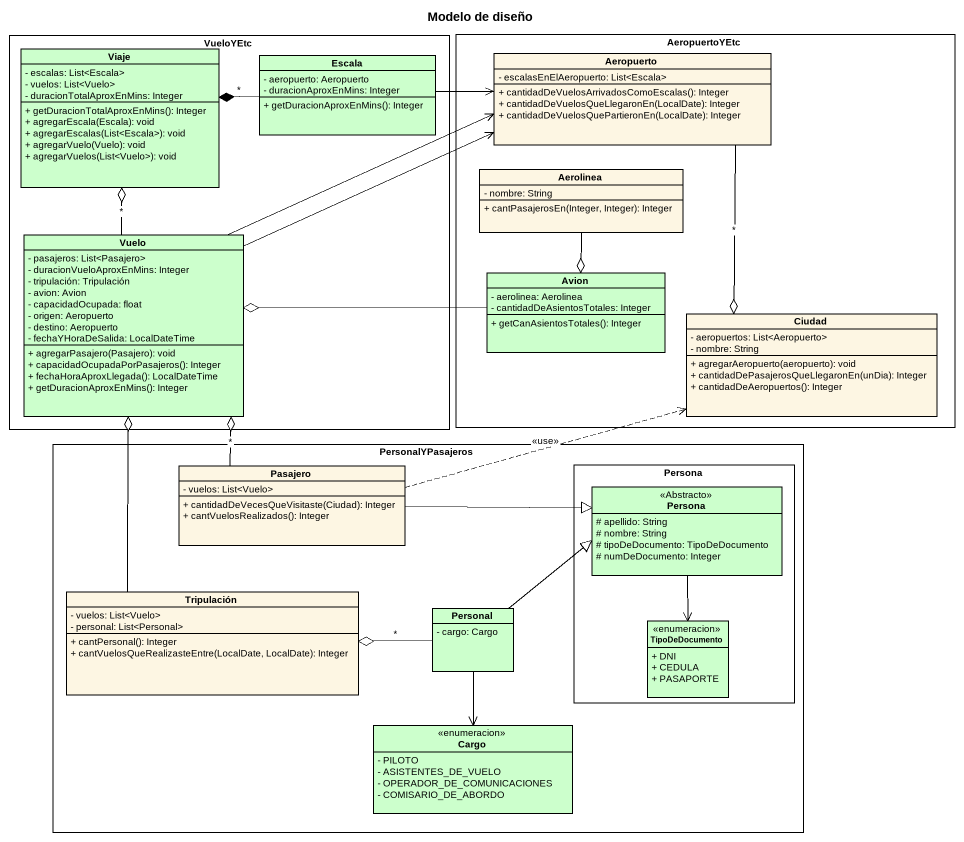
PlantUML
@startuml
title Modelo de diseño
hide circle
hide empty members
skinparam classAttributeIconSize 0
rectangle VueloYEtc {
  class Viaje #CCFFCC {
    - escalas: List<Escala>
    - vuelos: List<Vuelo>
    - duracionTotalAproxEnMins: Integer
    + getDuracionTotalAproxEnMins(): Integer
    + agregarEscala(Escala): void
    + agregarEscalas(List<Escala>): void
    + agregarVuelo(Vuelo): void
    + agregarVuelos(List<Vuelo>): void
  }
  class Escala #CCFFCC {
    - aeropuerto: Aeropuerto
    - duracionAproxEnMins: Integer
    + getDuracionAproxEnMins(): Integer
  }
  class Vuelo #CCFFCC {
    - pasajeros: List<Pasajero>
    - duracionVueloAproxEnMins: Integer
    - tripulación: Tripulación
    - avion: Avion
    - capacidadOcupada: float
    - origen: Aeropuerto
    - destino: Aeropuerto
    - fechaYHoraDeSalida: LocalDateTime
    + agregarPasajero(Pasajero): void
    + capacidadOcupadaPorPasajeros(): Integer
    + fechaHoraAproxLlegada(): LocalDateTime
    + getDuracionAproxEnMins(): Integer
  }
}
rectangle AeropuertoYEtc {
  class Aeropuerto {
    - escalasEnElAeropuerto: List<Escala>
    + cantidadDeVuelosArrivadosComoEscalas(): Integer
    + cantidadDeVuelosQueLlegaronEn(LocalDate): Integer
    + cantidadDeVuelosQuePartieronEn(LocalDate): Integer
  }
  class Aerolinea {
    - nombre: String
    + cantPasajerosEn(Integer, Integer): Integer
  }
  class Avion #CCFFCC {
    - aerolinea: Aerolinea
    - cantidadDeAsientosTotales: Integer
    + getCanAsientosTotales(): Integer
  }
  class Ciudad {
    - aeropuertos: List<Aeropuerto>
    - nombre: String
    + agregarAeropuerto(aeropuerto): void
    + cantidadDePasajerosQueLlegaronEn(unDia): Integer
    + cantidadDeAeropuertos(): Integer
  }
}
rectangle PersonalYPasajeros {
  class Pasajero {
    - vuelos: List<Vuelo>
    + cantidadDeVecesQueVisitaste(Ciudad): Integer
    + cantVuelosRealizados(): Integer
  }
  rectangle Persona {
    class "Persona" as Persona_2 <<Abstracto>> #CCFFCC {
      # apellido: String
      # nombre: String
      # tipoDeDocumento: TipoDeDocumento
      # numDeDocumento: Integer
    }
    class TipoDeDocumento <<enumeracion>> #CCFFCC {
      + DNI
      + CEDULA
      + PASAPORTE
    }
  }
  class Tripulación {
    - vuelos: List<Vuelo>
    - personal: List<Personal>
    + cantPersonal(): Integer
    + cantVuelosQueRealizasteEntre(LocalDate, LocalDate): Integer
  }
  class Personal #CCFFCC {
    - cargo: Cargo
  }
  class Cargo <<enumeracion>> #CCFFCC {
    - PILOTO
    - ASISTENTES_DE_VUELO
    - OPERADOR_DE_COMUNICACIONES
    - COMISARIO_DE_ABORDO
  }
}
Escala -left-* Viaje : *
Escala -right-> Aeropuerto
Aeropuerto --o Ciudad : *
Aerolinea --o Avion
Vuelo -up-o Viaje : *
Vuelo -right-> Aeropuerto
Vuelo -right-> Aeropuerto
Avion -left-o Vuelo
Pasajero -up-o Vuelo : *
Pasajero .right.> Ciudad : <<use>>
Pasajero -right-|> Persona_2
Persona_2 --> TipoDeDocumento
Tripulación -up-o Vuelo
Personal -right-|> Persona_2
Personal -left-o Tripulación : *
Personal --> Cargo
@enduml
